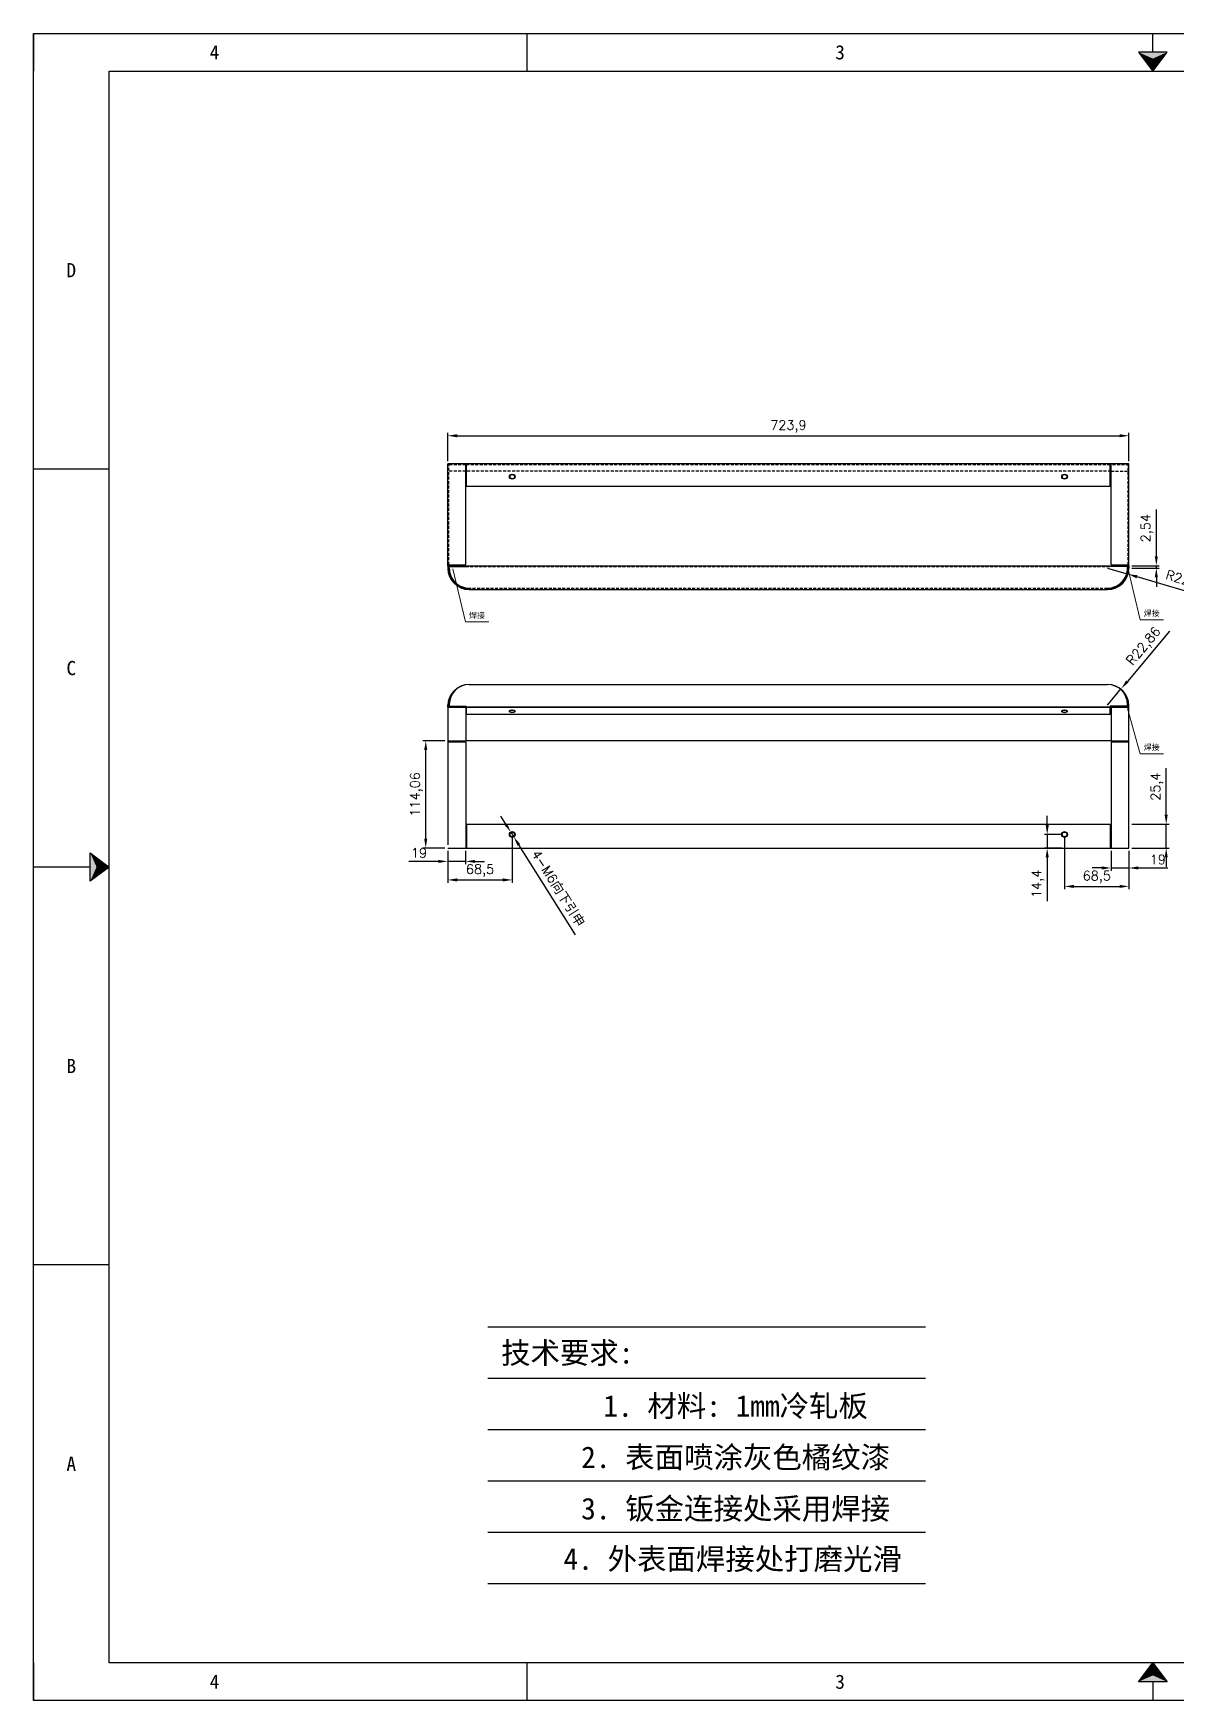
# Model space of a CAD drawing. Header units: millimetres. Extents: x -13830 to 10007, y -16942 to 55335.
# Drawn here: x 1703 to 2918, y 17546 to 19318 of the extents above; entities that cross this region are included whole.
import ezdxf
from ezdxf.enums import TextEntityAlignment as Align

# ---------------------------------------------------------------- set-up
doc = ezdxf.new("R2010")
doc.units = ezdxf.units.MM
doc.linetypes.add('DOT', pattern=[0.25, 0, -0.25])
doc.linetypes.add('HIDDEN2', pattern=[4.7625, 3.175, -1.5875])
doc.layers.add('dim', color=2, linetype='Continuous', lineweight=9)
doc.layers.add('hidden', color=3, linetype='HIDDEN2')
doc.layers.add('print', color=30, linetype='Continuous')
doc.styles.add('Dartop', font='')
doc.styles.add('HZ', font='')
doc.styles.add('hzHT', font='simhei.ttf')
doc.styles.get("Standard").update_dxf_attribs({"font": 'txt', "bigfont": 'gbcbig.shx'})
doc.styles.get('Dartop').set_extended_font_data('FangSong_GB2312')
doc.styles.get('HZ').set_extended_font_data('SimSun')
doc.dimstyles.new('2-small', dxfattribs={"dimtxt": 10, "dimasz": 10, "dimexe": 3, "dimexo": 3, "dimgap": 4, "dimtad": 1, "dimtxsty": 'Standard', "dimcen": 5, "dimadec": 0, "dimazin": 0, "dimtfac": 1, "dimtmove": 0, "dimatfit": 3, "dimfxl": 0, "dimarcsym": 0})

# ---------------------------------------------------------------- blocks, each defined once
blk = doc.blocks.new('*U5')
at = {"color": 254, "linetype": 'Continuous', "extrusion": (0, 0, -1)}
for points in [[(-17, 0.333), (-16.812, 0.25), (-17, 0.5)], [(-17, 0.333), (-17, 0.5), (-17.188, 0.25)], [(-17, 0.333), (-17.188, 0.25), (-16.812, 0.25)]]:
    blk.add_solid(points, dxfattribs=at)
blk = doc.blocks.new('*U6')
at = {"color": 254, "linetype": 'Continuous'}
for points in [[(17, 21.667), (17.188, 21.75), (16.812, 21.75)], [(17, 21.667), (16.812, 21.75), (17, 21.5)], [(17, 21.667), (17, 21.5), (17.188, 21.75)]]:
    blk.add_solid(points, dxfattribs=at)
blk = doc.blocks.new('*U3')
at = {"color": 254, "linetype": 'Continuous', "extrusion": (0, 0, -1)}
for points in [[(-0.833, 11), (-0.75, 10.812), (-0.75, 11.188)], [(-0.833, 11), (-0.75, 11.188), (-1, 11)], [(-0.833, 11), (-1, 11), (-0.75, 10.812)]]:
    blk.add_solid(points, dxfattribs=at)
blk = doc.blocks.new('*D227')
at = {"layer": 'Defpoints', "color": 0}
for p in [(2844.9, 18749.9), (2866.8, 18743.4)]:
    blk.add_point(p, dxfattribs=at)
at = {"layer": 'dim', "color": 0, "lineweight": -2}
for p, q in [((2844.9, 18749.9), (2866.8, 18743.4)), ((2955.5, 18717.2), (2876.4, 18740.6))]:
    blk.add_line(p, q, dxfattribs=at)
at = {"layer": 'dim', "color": 0}
blk.add_solid([(2876.9, 18742.2), (2875.9, 18739), (2866.8, 18743.4)], dxfattribs=at)
at = {"layer": 'dim', "color": 0, "insert": (2929.7, 18735.1), "char_height": 10, "attachment_point": 5, "rotation": 343.5446}
blk.add_mtext('R22,86', dxfattribs=at)
blk = doc.blocks.new('*D230')
at = {"layer": 'Defpoints', "color": 0}
for p in [(2867.7, 18752.4), (2867.7, 18749.9), (2896.8, 18752.4)]:
    blk.add_point(p, dxfattribs=at)
at = {"layer": 'dim', "color": 0, "lineweight": -2}
for p, q in [((2896.8, 18762.4), (2896.8, 18812.1)), ((2870.7, 18752.4), (2899.8, 18752.4)), ((2870.7, 18749.9), (2899.8, 18749.9)), ((2896.8, 18749.9), (2896.8, 18752.4)), ((2896.8, 18739.9), (2896.8, 18729.9))]:
    blk.add_line(p, q, dxfattribs=at)
at = {"layer": 'dim', "color": 0}
for points in [[(2895.1, 18762.4), (2898.4, 18762.4), (2896.8, 18752.4)], [(2895.1, 18739.9), (2898.4, 18739.9), (2896.8, 18749.9)]]:
    blk.add_solid(points, dxfattribs=at)
at = {"layer": 'dim', "color": 0, "insert": (2886.9, 18792.3), "char_height": 10, "attachment_point": 5, "rotation": 90}
blk.add_mtext('2,54', dxfattribs=at)
blk = doc.blocks.new('*D231')
at = {"layer": 'Defpoints', "color": 0}
for p in [(2867.7, 18890.6), (2143.8, 18860.7), (2867.7, 18860.7)]:
    blk.add_point(p, dxfattribs=at)
at = {"layer": 'dim', "color": 0, "lineweight": -2}
for p, q in [((2143.8, 18863.7), (2143.8, 18893.6)), ((2153.8, 18890.6), (2857.7, 18890.6)), ((2867.7, 18863.7), (2867.7, 18893.6))]:
    blk.add_line(p, q, dxfattribs=at)
at = {"layer": 'dim', "color": 0}
for points in [[(2153.8, 18892.2), (2153.8, 18888.9), (2143.8, 18890.6)], [(2857.7, 18892.2), (2857.7, 18888.9), (2867.7, 18890.6)]]:
    blk.add_solid(points, dxfattribs=at)
at = {"layer": 'dim', "color": 0, "insert": (2505.8, 18900.4), "char_height": 10, "attachment_point": 5}
blk.add_mtext('723,9', dxfattribs=at)
blk = doc.blocks.new('*D235')
at = {"layer": 'Defpoints', "color": 0}
for p in [(2867.7, 18477.6), (2907.3, 18477.6), (2867.7, 18452.2)]:
    blk.add_point(p, dxfattribs=at)
at = {"layer": 'dim', "color": 0, "lineweight": -2}
for p, q in [((2907.3, 18487.6), (2907.3, 18537.3)), ((2870.7, 18477.6), (2910.3, 18477.6)), ((2907.3, 18452.2), (2907.3, 18477.6)), ((2870.7, 18452.2), (2910.3, 18452.2)), ((2907.3, 18442.2), (2907.3, 18432.2))]:
    blk.add_line(p, q, dxfattribs=at)
at = {"layer": 'dim', "color": 0}
for points in [[(2905.6, 18487.6), (2908.9, 18487.6), (2907.3, 18477.6)], [(2905.6, 18442.2), (2908.9, 18442.2), (2907.3, 18452.2)]]:
    blk.add_solid(points, dxfattribs=at)
at = {"layer": 'dim', "color": 0, "insert": (2897.4, 18517.5), "char_height": 10, "attachment_point": 5, "rotation": 90}
blk.add_mtext('25,4', dxfattribs=at)
blk = doc.blocks.new('*D236')
at = {"layer": 'Defpoints', "color": 0}
for p in [(2848.7, 18452.2), (2867.7, 18452.2), (2867.7, 18431)]:
    blk.add_point(p, dxfattribs=at)
at = {"layer": 'dim', "color": 0, "lineweight": -2}
for p, q in [((2848.7, 18449.2), (2848.7, 18428)), ((2867.7, 18449.2), (2867.7, 18428)), ((2838.7, 18431), (2828.7, 18431)), ((2848.7, 18431), (2867.7, 18431)), ((2877.7, 18431), (2909.1, 18431))]:
    blk.add_line(p, q, dxfattribs=at)
at = {"layer": 'dim', "color": 0}
for points in [[(2838.7, 18432.7), (2838.7, 18429.4), (2848.7, 18431)], [(2877.7, 18432.7), (2877.7, 18429.4), (2867.7, 18431)]]:
    blk.add_solid(points, dxfattribs=at)
at = {"layer": 'dim', "color": 0, "insert": (2898.4, 18440), "char_height": 10, "attachment_point": 5}
blk.add_mtext('19', dxfattribs=at)
blk = doc.blocks.new('*D237')
at = {"layer": 'Defpoints', "color": 0}
for p in [(2143.8, 18452.2), (2143.8, 18438), (2162.8, 18452.2)]:
    blk.add_point(p, dxfattribs=at)
at = {"layer": 'dim', "color": 0, "lineweight": -2}
for p, q in [((2133.8, 18438), (2102.5, 18438)), ((2143.8, 18449.2), (2143.8, 18435)), ((2162.8, 18438), (2143.8, 18438)), ((2162.8, 18449.2), (2162.8, 18435)), ((2172.8, 18438), (2182.8, 18438))]:
    blk.add_line(p, q, dxfattribs=at)
at = {"layer": 'dim', "color": 0}
for points in [[(2133.8, 18439.7), (2133.8, 18436.4), (2143.8, 18438)], [(2172.8, 18439.7), (2172.8, 18436.4), (2162.8, 18438)]]:
    blk.add_solid(points, dxfattribs=at)
at = {"layer": 'dim', "color": 0, "insert": (2113.2, 18447), "char_height": 10, "attachment_point": 5}
blk.add_mtext('19', dxfattribs=at)
blk = doc.blocks.new('*D228')
at = {"layer": 'Defpoints', "color": 0}
for p in [(2859.6, 18621.7, 0.7), (2844.9, 18604.2, 1.3)]:
    blk.add_point(p, dxfattribs=at)
at = {"layer": 'dim', "color": 0, "lineweight": -2}
for p, q in [((2910.8, 18682.7), (2866, 18629.4)), ((2844.9, 18604.2), (2859.6, 18621.7))]:
    blk.add_line(p, q, dxfattribs=at)
at = {"layer": 'dim', "color": 0}
blk.add_solid([(2864.7, 18630.5), (2867.3, 18628.3), (2859.6, 18621.7)], dxfattribs=at)
at = {"layer": 'dim', "color": 0, "insert": (2884.1, 18666.2), "char_height": 10, "attachment_point": 5, "rotation": 49.9498}
blk.add_mtext('R22,86', dxfattribs=at)
blk = doc.blocks.new('*D239')
at = {"layer": 'Defpoints', "color": 0}
for p in [(2210.7, 18469.2), (2213.9, 18464.1)]:
    blk.add_point(p, dxfattribs=at)
at = {"layer": 'dim', "color": 0, "lineweight": -2}
for p, q in [((2205.4, 18477.7), (2200.1, 18486.1)), ((2210.7, 18469.2), (2213.9, 18464.1)), ((2279.4, 18360), (2219.3, 18455.6))]:
    blk.add_line(p, q, dxfattribs=at)
at = {"layer": 'dim', "color": 0}
for points in [[(2206.8, 18478.5), (2204, 18476.8), (2210.7, 18469.2)], [(2220.7, 18456.5), (2217.8, 18454.8), (2213.9, 18464.1)]]:
    blk.add_solid(points, dxfattribs=at)
at = {"layer": 'dim', "color": 0, "insert": (2260.9, 18409.2), "char_height": 10, "attachment_point": 5, "rotation": 302.161}
blk.add_mtext('4-M6{\\fSimSun|b0|i0|c134|p2;向下引申}', dxfattribs=at)
blk = doc.blocks.new('*D240')
at = {"layer": 'Defpoints', "color": 0}
for p in [(2212.3, 18466.6), (2143.8, 18452.2), (2212.3, 18418.3)]:
    blk.add_point(p, dxfattribs=at)
at = {"layer": 'dim', "color": 0, "lineweight": -2}
for p, q in [((2212.3, 18463.6), (2212.3, 18415.3)), ((2143.8, 18449.2), (2143.8, 18415.3)), ((2153.8, 18418.3), (2202.3, 18418.3))]:
    blk.add_line(p, q, dxfattribs=at)
at = {"layer": 'dim', "color": 0}
for points in [[(2153.8, 18420), (2153.8, 18416.7), (2143.8, 18418.3)], [(2202.3, 18420), (2202.3, 18416.7), (2212.3, 18418.3)]]:
    blk.add_solid(points, dxfattribs=at)
at = {"layer": 'dim', "color": 0, "insert": (2178.1, 18428.2), "char_height": 10, "attachment_point": 5}
blk.add_mtext('68,5', dxfattribs=at)
blk = doc.blocks.new('*D241')
at = {"layer": 'Defpoints', "color": 0}
for p in [(2799.2, 18466.6), (2867.7, 18452.2), (2867.7, 18411.4)]:
    blk.add_point(p, dxfattribs=at)
at = {"layer": 'dim', "color": 0, "lineweight": -2}
for p, q in [((2799.2, 18463.6), (2799.2, 18408.4)), ((2867.7, 18449.2), (2867.7, 18408.4)), ((2809.2, 18411.4), (2857.7, 18411.4))]:
    blk.add_line(p, q, dxfattribs=at)
at = {"layer": 'dim', "color": 0}
for points in [[(2809.2, 18413.1), (2809.2, 18409.8), (2799.2, 18411.4)], [(2857.7, 18413.1), (2857.7, 18409.8), (2867.7, 18411.4)]]:
    blk.add_solid(points, dxfattribs=at)
at = {"layer": 'dim', "color": 0, "insert": (2833.5, 18421.3), "char_height": 10, "attachment_point": 5}
blk.add_mtext('68,5', dxfattribs=at)
blk = doc.blocks.new('*D242')
at = {"layer": 'Defpoints', "color": 0}
for p in [(2799.2, 18466.6), (2780.8, 18452.2), (2799.2, 18452.2)]:
    blk.add_point(p, dxfattribs=at)
at = {"layer": 'dim', "color": 0, "lineweight": -2}
for p, q in [((2780.8, 18476.6), (2780.8, 18486.6)), ((2796.2, 18466.6), (2777.8, 18466.6)), ((2780.8, 18466.6), (2780.8, 18452.2)), ((2796.2, 18452.2), (2777.8, 18452.2)), ((2780.8, 18442.2), (2780.8, 18395.9))]:
    blk.add_line(p, q, dxfattribs=at)
at = {"layer": 'dim', "color": 0}
for points in [[(2779.2, 18476.6), (2782.5, 18476.6), (2780.8, 18466.6)], [(2779.2, 18442.2), (2782.5, 18442.2), (2780.8, 18452.2)]]:
    blk.add_solid(points, dxfattribs=at)
at = {"layer": 'dim', "color": 0, "insert": (2771, 18414.1), "char_height": 10, "attachment_point": 5, "rotation": 90}
blk.add_mtext('14,4', dxfattribs=at)
blk = doc.blocks.new('*D251')
at = {"layer": 'Defpoints', "color": 0}
for p in [(2120.4, 18566.3), (2143.8, 18566.3), (2143.8, 18452.2)]:
    blk.add_point(p, dxfattribs=at)
at = {"layer": 'dim', "color": 0, "lineweight": -2}
for p, q in [((2140.8, 18566.3), (2117.4, 18566.3)), ((2120.4, 18462.2), (2120.4, 18556.3)), ((2140.8, 18452.2), (2117.4, 18452.2))]:
    blk.add_line(p, q, dxfattribs=at)
at = {"layer": 'dim', "color": 0}
for points in [[(2118.7, 18556.3), (2122, 18556.3), (2120.4, 18566.3)], [(2118.7, 18462.2), (2122, 18462.2), (2120.4, 18452.2)]]:
    blk.add_solid(points, dxfattribs=at)
at = {"layer": 'dim', "color": 0, "insert": (2110.5, 18509.3), "char_height": 10, "attachment_point": 5, "rotation": 90}
blk.add_mtext('114,06', dxfattribs=at)

msp = doc.modelspace()

# ---------------------------------------------------------------- linework, layer by layer
at = {"color": 0, "linetype": 'DOT'}
for p, q in [((1703.394, 19318.399), (4222.566, 19318.399)), ((1703.394, 17586.013), (1703.394, 19278.111)), ((4222.566, 17545.725), (1703.394, 17545.725))]:
    msp.add_line(p, q, dxfattribs=at)
at = {"color": 0}
for p, q in [((1703.394, 19318.399), (1703.394, 19278.111)), ((2228.308, 19278.111), (2228.308, 19318.399)), ((2893.061, 19298.255), (2893.061, 19318.399)), ((1783.97, 17586.013), (1783.97, 19278.111)), ((1783.97, 19278.111), (4182.278, 19278.111)), ((1783.97, 18855.087), (1703.394, 18855.087)), ((1763.826, 18432.062), (1703.394, 18432.062)), ((1783.97, 18009.038), (1703.394, 18009.038)), ((1703.394, 17586.013), (1703.394, 17545.725)), ((4182.278, 17586.013), (1783.97, 17586.013)), ((2228.308, 17545.725), (2228.308, 17586.013)), ((2893.061, 17565.869), (2893.061, 17545.725))]:
    msp.add_line(p, q, dxfattribs=at)
for p, q in [((2867.733, 18860.735), (2143.833, 18860.735)), ((2143.833, 18752.438), (2143.833, 18860.735)), ((2162.833, 18753.438), (2162.833, 18860.735)), ((2163.833, 18859.735), (2162.833, 18859.735)), ((2163.833, 18852.886), (2162.833, 18852.886)), ((2163.833, 18836.578), (2163.833, 18860.735)), ((2847.733, 18836.578), (2847.733, 18860.735)), ((2848.733, 18859.735), (2847.733, 18859.735)), ((2848.733, 18753.438), (2848.733, 18860.735)), ((2867.733, 18752.438), (2867.733, 18860.735)), ((2847.733, 18836.578), (2163.833, 18836.578)), ((2143.833, 18753.438), (2162.833, 18753.438)), ((2143.833, 18752.438), (2162.833, 18752.438)), ((2143.833, 18752.438), (2143.833, 18749.898)), ((2162.833, 18752.438), (2143.833, 18752.438)), ((2144.833, 18753.438), (2144.833, 18752.438)), ((2144.833, 18749.898), (2144.833, 18751.438)), ((2144.833, 18751.438), (2162.833, 18751.438)), ((2144.833, 18749.898), (2144.833, 18751.438)), ((2145.393, 18749.898), (2145.393, 18751.438)), ((2162.833, 18751.438), (2162.833, 18752.438)), ((2162.833, 18751.438), (2163.833, 18751.438)), ((2163.833, 18752.438), (2847.733, 18752.438)), ((2163.833, 18751.438), (2163.833, 18752.438)), ((2847.733, 18751.438), (2847.733, 18752.438)), ((2848.733, 18751.438), (2847.733, 18751.438)), ((2848.733, 18753.438), (2867.733, 18753.438)), ((2848.733, 18752.438), (2867.733, 18752.438)), ((2848.733, 18751.438), (2848.733, 18752.438)), ((2866.733, 18751.438), (2848.733, 18751.438)), ((2866.173, 18749.898), (2866.173, 18751.438)), ((2866.733, 18753.438), (2866.733, 18752.438)), ((2866.733, 18749.898), (2866.733, 18751.438)), ((2866.733, 18749.898), (2866.733, 18751.438)), ((2867.733, 18752.438), (2867.733, 18749.898)), ((2166.693, 18728.538), (2166.693, 18728.038)), ((2166.693, 18727.038), (2844.873, 18727.038)), ((2844.873, 18728.538), (2844.873, 18728.038)), ((2166.693, 18626.14), (2844.873, 18626.14)), ((2144.833, 18604.28), (2144.833, 18602.897, 0.5)), ((2145.393, 18604.84), (2145.393, 18602.897)), ((2162.833, 18602.897), (2162.833, 18566.306)), ((2847.733, 18602.031), (2163.833, 18602.031)), ((2163.833, 18594.182), (2163.833, 18602.031)), ((2847.733, 18594.182), (2847.733, 18602.031)), ((2848.733, 18602.031), (2848.733, 18566.306)), ((2866.173, 18602.897), (2866.173, 18604.84)), ((2866.733, 18602.897), (2866.733, 18604.28)), ((2867.733, 18452.246), (2867.733, 18603.28)), ((2847.733, 18594.182), (2163.833, 18594.182)), ((2143.833, 18566.306), (2162.833, 18566.306)), ((2143.833, 18565.306), (2162.833, 18565.306)), ((2848.733, 18566.306), (2162.833, 18566.306)), ((2162.833, 18565.306), (2162.833, 18452.246)), ((2848.733, 18566.306), (2867.733, 18566.306)), ((2848.733, 18565.306), (2867.733, 18565.306)), ((2848.733, 18565.306), (2848.733, 18452.246)), ((2163.833, 18477.646), (2163.833, 18452.246)), ((2163.833, 18477.646), (2847.733, 18477.646)), ((2847.733, 18477.646), (2847.733, 18452.246)), ((2143.833, 18452.246), (2867.733, 18452.246))]:
    msp.add_line(p, q)
at = {"extrusion": (8.60943e-14, -0.309017, 0.951057)}
msp.add_line((2143.833, 18602.031), (2143.833, 18604.447, 0.785), dxfattribs=at)
at = {"extrusion": (7.02291e-14, 0.207912, 0.978148)}
msp.add_line((2143.833, 18604.183, -0.457), (2143.833, 18455.519, 31.142), dxfattribs=at)
at = {"extrusion": (0, -0.5, 0.866025)}
for p, q in [((2143.833, 18602.031), (2847.733, 18602.031)), ((2144.833, 18602.897, 0.5), (2162.833, 18602.897, 0.5)), ((2847.733, 18602.897, 0.5), (2847.733, 18602.031)), ((2848.733, 18602.897, 0.5), (2847.733, 18602.897, 0.5)), ((2866.733, 18602.897, 0.5), (2848.733, 18602.897, 0.5)), ((2848.733, 18602.897, 0.5), (2848.733, 18602.031)), ((2848.733, 18602.031), (2867.733, 18602.031))]:
    msp.add_line(p, q, dxfattribs=at)
at = {"color": 0}
for points in [[(2893.061, 19278.111), (2908.169, 19298.255), (2877.953, 19298.255), (2893.061, 19278.111)], [(1783.97, 18432.062), (1763.826, 18416.954), (1763.826, 18447.17), (1783.97, 18432.062)], [(2893.061, 17586.013), (2908.169, 17565.869), (2877.953, 17565.869), (2893.061, 17586.013)]]:
    msp.add_lwpolyline(points, close=True, dxfattribs=at)
at = {"extrusion": (0, -0.5, 0.866025)}
for centre, radius in [((2212.333, 16322.015, -9423.52), 3), ((2212.333, 16322.015, -9423.52), 2.5), ((2799.233, 16322.015, -9423.52), 3), ((2799.233, 16322.015, -9423.52), 2.5)]:
    msp.add_circle(centre, radius, dxfattribs=at)
at = {"extrusion": (3.3896e-13, -0.866025, 0.5)}
for centre, radius in [((2212.333, 9298.791, -16105.978), 3), ((2212.333, 9298.791, -16105.978), 2.5), ((2799.233, 9298.791, -16105.978), 3), ((2799.233, 9298.791, -16105.978), 2.5)]:
    msp.add_circle(centre, radius, dxfattribs=at)
for centre, radius in [((2212.333, 18466.646), 3), ((2212.333, 18466.646), 2.5), ((2799.233, 18466.646), 3), ((2799.233, 18466.646), 2.5)]:
    msp.add_circle(centre, radius)
for centre, radius, start, end in [((2166.693, 18749.898), 22.86, 180, 270), ((2166.693, 18749.898), 21.86, 180, 270.000775), ((2166.693, 18749.898), 21.86, 180, 270.000775), ((2166.693, 18749.838), 21.3, 179.838603, 270), ((2844.873, 18749.898), 22.86, 270, 0), ((2844.873, 18749.898), 21.86, 269.999225, 0), ((2844.873, 18749.838), 21.3, 270, 0.161397), ((2844.873, 18749.898), 21.86, 269.999225, 0), ((2166.693, 18603.28), 22.86, 90, 180), ((2166.693, 18604.28), 21.86, 90, 180), ((2166.693, 18604.84), 21.3, 90, 180), ((2844.873, 18603.28), 22.86, 0, 90), ((2844.873, 18604.84), 21.3, 0, 90), ((2844.873, 18604.28), 21.86, 0, 90)]:
    msp.add_arc(centre, radius, start, end)
at = {"layer": 'Defpoints'}
for p, q in [((2186.386, 17943.125), (2651.424, 17943.125)), ((2186.386, 17888.525), (2651.424, 17888.525)), ((2186.386, 17888.525), (2651.424, 17888.525)), ((2186.386, 17833.925), (2651.424, 17833.925)), ((2186.386, 17779.325), (2651.424, 17779.325)), ((2186.386, 17724.725), (2651.424, 17724.725)), ((2186.386, 17670.125), (2651.424, 17670.125))]:
    msp.add_line(p, q, dxfattribs=at)
at = {"layer": 'dim'}
for p, q in [((2149.136, 18749.195, 22.86), (2162.711, 18692.712)), ((2866.173, 18751.438), (2879.748, 18694.955, -22.86)), ((2162.711, 18692.712), (2187.527, 18692.712)), ((2879.748, 18694.955, -22.86), (2904.565, 18694.955, -22.86)), ((2866.173, 18600.577), (2879.748, 18552.531, -22.86)), ((2879.748, 18552.531, -22.86), (2904.565, 18552.531, -22.86))]:
    msp.add_line(p, q, dxfattribs=at)
at = {"layer": 'hidden'}
for p, q in [((2162.833, 18859.735), (2143.833, 18859.735)), ((2144.833, 18753.438), (2144.833, 18860.735)), ((2162.833, 18852.886), (2144.833, 18852.886)), ((2847.733, 18859.735), (2163.833, 18859.735)), ((2848.733, 18852.886), (2163.833, 18852.886)), ((2867.733, 18859.735), (2848.733, 18859.735)), ((2848.733, 18852.886), (2866.733, 18852.886)), ((2866.733, 18753.438), (2866.733, 18859.735)), ((2143.833, 18751.438), (2847.733, 18751.438)), ((2844.873, 18728.038), (2166.693, 18728.038))]:
    msp.add_line(p, q, dxfattribs=at)
at = {"layer": 'print'}
msp.add_lwpolyline([(1703.394, 19318.399), (4262.854, 19318.399), (4262.854, 17545.725), (1703.394, 17545.725)], close=True, dxfattribs=at)

# ---------------------------------------------------------------- block references
at = {"color": 0, "linetype": 'Continuous', "xscale": 80.57610619627711, "yscale": 80.57610619627711, "zscale": 80.57610619627711}
for name, p in [('*U6', (1523.267, 17545.725)), ('*U3', (1703.394, 17545.725)), ('*U5', (1523.267, 17545.725))]:
    msp.add_blockref(name, p, dxfattribs=at)

# ---------------------------------------------------------------- texts
at = {"color": 0}
for s, height, style, p in [('4', 15.108, 'Dartop', (1895.931, 19298.255)), ('3', 15.108, 'Dartop', (2560.684, 19298.255)), ('D', 15.108, 'Dartop', (1743.682, 19066.599)), ('焊接', 6.0432, 'hzHT', (2174.812, 18699.56)), ('焊接', 6.0432, 'hzHT', (2891.849, 18701.803, -22.86)), ('C', 15.108, 'Dartop', (1743.682, 18643.574)), ('焊接', 6.0432, 'hzHT', (2891.849, 18559.379, -22.86)), ('B', 15.108, 'Dartop', (1743.682, 18220.55)), ('A', 15.108, 'Dartop', (1743.682, 17797.525)), ('4', 15.108, 'Dartop', (1895.931, 17565.869)), ('3', 15.108, 'Dartop', (2560.684, 17565.869))]:
    msp.add_text(s, height=height, dxfattribs=dict(at, style=style)).set_placement(p, align=Align.MIDDLE_CENTER)
at = {"style": 'HZ'}
for s, p in [('技术要求:', (2270.841, 17915.569)), ('     1. 材料: 1mm冷轧板', (2410.708, 17859.083)), ('     2. 表面喷涂灰色橘纹漆', (2410.708, 17804.483)), ('     3. 钣金连接处采用焊接', (2410.708, 17749.883)), ('     4. 外表面焊接处打磨光滑', (2407.618, 17696.375))]:
    msp.add_text(s, height=22.932, dxfattribs=at).set_placement(p, align=Align.MIDDLE_CENTER)

# ---------------------------------------------------------------- dimensions: what is measured, and where the dimension line sits
at = {"layer": 'dim'}
for base, p1, p2, picture, middle in [((2867.733, 18890.568), (2143.833, 18860.735), (2867.733, 18860.735), '*D231', (2505.783, 18890.568)), ((2867.733, 18431.034), (2848.733, 18452.246), (2867.733, 18452.246), '*D236', (2898.4, 18431.034))]:
    dim = msp.add_linear_dim(base=base, p1=p1, p2=p2, dimstyle='2-small', override={"dimpost": '\\X'}, dxfattribs=at)
    dim.commit()
    dim.dimension.update_dxf_attribs({"geometry": picture, "text_midpoint": middle, "dimtype": 160})
for base, p1, p2, picture, middle in [((2896.781, 18752.438), (2867.733, 18749.898), (2867.733, 18752.438), '*D230', (2886.948, 18792.272)), ((2120.36, 18566.306), (2143.833, 18452.246), (2143.833, 18566.306), '*D251', (2110.527, 18509.276)), ((2907.283, 18477.646), (2867.733, 18452.246), (2867.733, 18477.646), '*D235', (2897.45, 18517.479)), ((2780.835, 18452.246), (2799.233, 18466.646), (2799.233, 18452.246), '*D242', (2771.002, 18414.079))]:
    dim = msp.add_linear_dim(base=base, p1=p1, p2=p2, angle=90, dimstyle='2-small', override={"dimpost": '\\X'}, dxfattribs=at)
    dim.commit()
    dim.dimension.update_dxf_attribs({"geometry": picture, "text_midpoint": middle})
dim = msp.add_radius_dim(center=(2844.873, 18749.898), mpoint=(2866.797, 18743.423), dimstyle='2-small', override={"dimpost": '\\X'}, dxfattribs=at)
dim.commit()
dim.dimension.update_dxf_attribs({"geometry": '*D227', "text_midpoint": (2926.915, 18725.666), "dimtype": 164})
dim = msp.add_radius_dim(center=(2844.873, 18604.231, 1.27), mpoint=(2859.578, 18621.725, 0.721), dimstyle='2-small', override={"dimpost": '\\X'}, dxfattribs=at)
dim.commit()
dim.dimension.update_dxf_attribs({"geometry": '*D228', "text_midpoint": (2884.117, 18666.199)})
dim = msp.add_diameter_dim_2p(p1=(2210.736, 18469.185), p2=(2213.93, 18464.106), text='4-M6{\\fSimSun|b0|i0|c134|p2;向下引申}', dimstyle='2-small', override={"dimpost": '\\X'}, dxfattribs=at)
dim.commit()
dim.dimension.update_dxf_attribs({"geometry": '*D239', "text_midpoint": (2251.975, 18403.601)})
for base, p1, p2, picture, middle in [((2143.833, 18438.047), (2162.833, 18452.246), (2143.833, 18452.246), '*D237', (2113.167, 18447.047)), ((2212.333, 18418.347), (2143.833, 18452.246), (2212.333, 18466.646), '*D240', (2178.083, 18428.181)), ((2867.733, 18411.449), (2799.233, 18466.646), (2867.733, 18452.246), '*D241', (2833.483, 18421.282))]:
    dim = msp.add_linear_dim(base=base, p1=p1, p2=p2, dimstyle='2-small', override={"dimpost": '\\X'}, dxfattribs=at)
    dim.commit()
    dim.dimension.update_dxf_attribs({"geometry": picture, "text_midpoint": middle})

doc.saveas('drawing.dxf')
